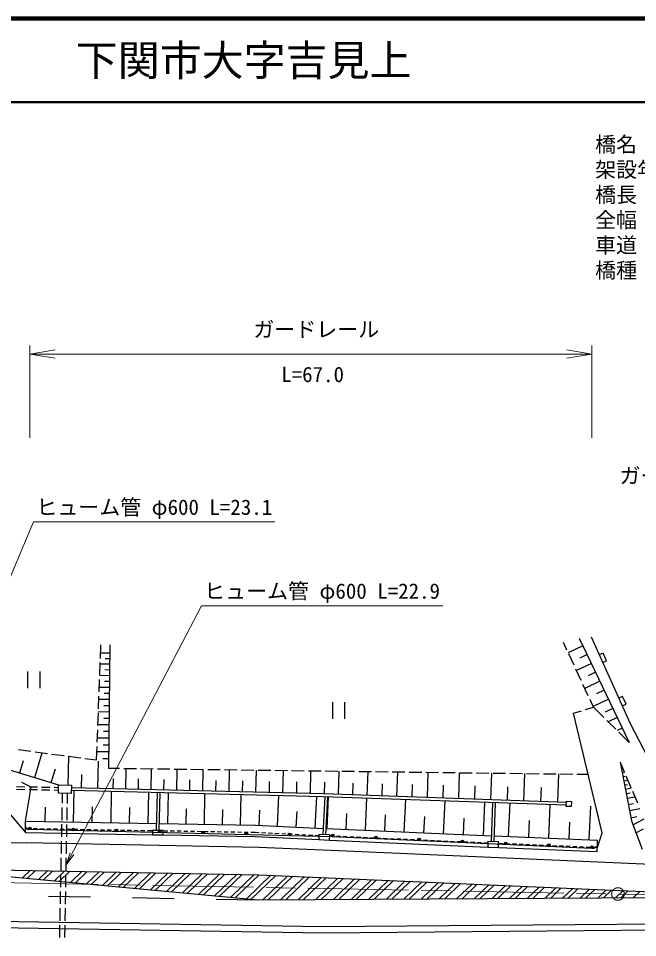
# Model space of a CAD drawing. Units: millimetres at full size, sheet at 1:1000; details may follow other scales. Extents: x 40000 to 680000, y 20000 to 380000.
# Drawn here: x 398182 to 471981, y 270450 to 380000 of the extents above; entities that cross this region are included whole.
import ezdxf
from ezdxf.enums import TextEntityAlignment as Align

# ---------------------------------------------------------------- set-up
doc = ezdxf.new("R2010")
doc.units = ezdxf.units.MM
doc.header["$LTSCALE"] = 1000
doc.linetypes.add('CHAIN', pattern=[18.5, 12, -1.5, 3.5, -1.5])
for name, color, linetype, lineweight in [('M-BGD', 7, 'Continuous', 25), ('M-BMK', 2, 'CHAIN', 13), ('M-STR-HTXT', 7, 'Continuous', 13), ('M-STR-STRC', 7, 'Continuous', 25), ('M-TTL', 2, 'Continuous', 140), ('M-TTL-LINE', 7, 'Continuous', 50)]:
    doc.layers.add(name, color=color, linetype=linetype, lineweight=lineweight)
doc.layers.add('M-TTL-TXT', color=7, linetype='Continuous')
doc.styles.add('ＭＳ ゴシック', font='')
doc.styles.get('ＭＳ ゴシック').set_extended_font_data('MS Gothic')

# ---------------------------------------------------------------- blocks, each defined once
blk = doc.blocks.new('open_arrow')
at = {"color": 0, "linetype": 'Continuous', "lineweight": -2}
blk.add_lwpolyline([(7.5, 1.25), (0, 0), (7.5, -1.25)], dxfattribs=at)

msp = doc.modelspace()

# ---------------------------------------------------------------- linework, layer by layer
at = {"layer": 'M-BGD'}
for p, q in [((465033, 306139), (470966, 293695)), ((466457, 306280), (471108, 295950)), ((407950, 303723), (408008, 305332)), ((409084, 305344), (408924, 290643)), ((463564, 304714), (463147, 305611)), ((465464, 305236), (463710, 304401)), ((409073, 304344), (407973, 304356)), ((409066, 303684), (408516, 303690)), ((464408, 302901), (463775, 304261)), ((465965, 304184), (465088, 303767)), ((467870, 304359), (467415, 304154)), ((468281, 303447), (467870, 304359)), ((407877, 301724), (407932, 303223)), ((409059, 303024), (407925, 303036)), ((465252, 301088), (464619, 302448)), ((466467, 303132), (464694, 302287)), ((467825, 303242), (468281, 303447)), ((399268, 302172), (399268, 300172)), ((400768, 300172), (400768, 302172)), ((409044, 301663), (407876, 301675)), ((409052, 302343), (408485, 302349)), ((466974, 302069), (466087, 301646)), ((407805, 299726), (407859, 301225)), ((409029, 300260), (407825, 300273)), ((409037, 300962), (408452, 300968)), ((466096, 299274), (465463, 300634)), ((467481, 301005), (465688, 300150)), ((407732, 297727), (407787, 299226)), ((409021, 299538), (408419, 299544)), ((467993, 299930), (467097, 299502)), ((470196, 299194), (469740, 298989)), ((470606, 298282), (470196, 299194)), ((409013, 298815), (407772, 298829)), ((409005, 298071), (408385, 298078)), ((435602, 298504), (435602, 296504)), ((437102, 296504), (437102, 298504)), ((466724, 297924), (466307, 298821)), ((468506, 298854), (466694, 297990)), ((470150, 298077), (470606, 298282)), ((407660, 295728), (407714, 297227)), ((408997, 297326), (407718, 297340)), ((464321, 297202), (465283, 297491)), ((467747, 282944), (464321, 297202)), ((465762, 297635), (466724, 297924)), ((467960, 296692), (466724, 297924)), ((469025, 297766), (468118, 297334)), ((408980, 295792), (407663, 295806)), ((408989, 296559), (408349, 296566)), ((469376, 295280), (468314, 296339)), ((469543, 296679), (468481, 296172)), ((471108, 295950), (474241, 289920)), ((407587, 293730), (407642, 295229)), ((408972, 295001), (408313, 295008)), ((470151, 295404), (469542, 295114)), ((470966, 293695), (469730, 294927)), ((408963, 294211), (407605, 294225)), ((398184, 292858), (399671, 292661)), ((400166, 292595), (401653, 292398)), ((407511, 291621), (407569, 293230)), ((408945, 292581), (407546, 292597)), ((408954, 293396), (408275, 293403)), ((393477, 291569), (402966, 288653)), ((398353, 290070), (398807, 291547)), ((400126, 289525), (401034, 292480)), ((402149, 292332), (403636, 292135)), ((404114, 288631), (404179, 292063)), ((404132, 292069), (405619, 291872)), ((406114, 291806), (407511, 291621)), ((407668, 288215), (407746, 291459)), ((408936, 291742), (408237, 291750)), ((402095, 288921), (402599, 290561)), ((408924, 290643), (410251, 290626)), ((410751, 290619), (412251, 290600)), ((410971, 288135), (411031, 290616)), ((412751, 290594), (414251, 290575)), ((413989, 288063), (414050, 290577)), ((414751, 290568), (416250, 290549)), ((416750, 290543), (418250, 290523)), ((417048, 287989), (417109, 290538)), ((418750, 290517), (420250, 290498)), ((420149, 287914), (420212, 290498)), ((420750, 290491), (422250, 290472)), ((422750, 290466), (424250, 290446)), ((423293, 287838), (423356, 290458)), ((424750, 290440), (426250, 290421)), ((426480, 287761), (426544, 290417)), ((426750, 290414), (428250, 290395)), ((428749, 290389), (430249, 290369)), ((429711, 287683), (429776, 290375)), ((430749, 290363), (432249, 290344)), ((432749, 290337), (434249, 290318)), ((432987, 287604), (433053, 290333)), ((434749, 290312), (436249, 290292)), ((469908, 291365), (470398, 290200)), ((469908, 291365), (471245, 284375)), ((470051, 290615), (470183, 290640)), ((405722, 288262), (405761, 289884)), ((409483, 288171), (409513, 289412)), ((412480, 288099), (412510, 289356)), ((415518, 288026), (415549, 289300)), ((418599, 287951), (418630, 289243)), ((436332, 287503), (436430, 290290)), ((436749, 290286), (438249, 290267)), ((438749, 290260), (440249, 290241)), ((439769, 287382), (439870, 290246)), ((440748, 290235), (442248, 290215)), ((442748, 290209), (444248, 290190)), ((443302, 287257), (443406, 290201)), ((444748, 290183), (446248, 290164)), ((446748, 290158), (448248, 290138)), ((446932, 287129), (447039, 290154)), ((448748, 290132), (450248, 290113)), ((450663, 286997), (450773, 290106)), ((450748, 290106), (452248, 290087)), ((452747, 290081), (454247, 290061)), ((454497, 286861), (454610, 290057)), ((454747, 290055), (456247, 290036)), ((456747, 290029), (458247, 290010)), ((458438, 286722), (458554, 290006)), ((458747, 290004), (460247, 289985)), ((460747, 289978), (462247, 289959)), ((462488, 286579), (462607, 289954)), ((462747, 289952), (464247, 289933)), ((464746, 289927), (466073, 289910)), ((470145, 290124), (470409, 290175)), ((470239, 289633), (470475, 289678)), ((470333, 289142), (470806, 289232)), ((470592, 289739), (471174, 288357)), ((398958, 288398), (397958, 288419)), ((399718, 288383), (398601, 288953)), ((399046, 284318), (399718, 288383)), ((400457, 288368), (399457, 288388)), ((401957, 288337), (400957, 288358)), ((402959, 288317), (402457, 288327)), ((402947, 287651), (402966, 288653)), ((402966, 288653), (404502, 288624)), ((404502, 288624), (404483, 287622)), ((434530, 287567), (404496, 288292)), ((421721, 287876), (421753, 289186)), ((424887, 287799), (424919, 289127)), ((428096, 287722), (428128, 289068)), ((431349, 287643), (431382, 289008)), ((434660, 287562), (434709, 288956)), ((438050, 287442), (438101, 288874)), ((441535, 287319), (441587, 288791)), ((445117, 287193), (445170, 288705)), ((448798, 287063), (448852, 288617)), ((452580, 286929), (452637, 288527)), ((456468, 286792), (456526, 288434)), ((460463, 286651), (460523, 288338)), ((470427, 288651), (470768, 288716)), ((470521, 288160), (471202, 288290)), ((395383, 287266), (399022, 282968)), ((398948, 288078), (397949, 288099)), ((400448, 288048), (399448, 288068)), ((401948, 288017), (400948, 288038)), ((402953, 287997), (402448, 288007)), ((404483, 287622), (402947, 287651)), ((403422, 286457), (403445, 287654)), ((404022, 286447), (404045, 287642)), ((434520, 287247), (404489, 287972)), ((404759, 284216), (404826, 287964)), ((409223, 284136), (409290, 287856)), ((413654, 284057), (413720, 287749)), ((414633, 283211), (414744, 287724)), ((414953, 283211), (415064, 287716)), ((416002, 284035), (416066, 287692)), ((420355, 283959), (420418, 287586)), ((424673, 283883), (424736, 287482)), ((429052, 283725), (429230, 287373)), ((433562, 283505), (433745, 287263)), ((463480, 286224), (434520, 287247)), ((434522, 282720), (434757, 287238)), ((463487, 286544), (434530, 287567)), ((434842, 282707), (435076, 287227)), ((434963, 283448), (435130, 287225)), ((439545, 283245), (439714, 287063)), ((470626, 287611), (471083, 287698)), ((470731, 287062), (471645, 287237)), ((471368, 287896), (471950, 286513)), ((401366, 284277), (401397, 285977)), ((403383, 284457), (403412, 285957)), ((403983, 284447), (404012, 285947)), ((406991, 284176), (407024, 286036)), ((411438, 284096), (411471, 285942)), ((444178, 283039), (444349, 286900)), ((448861, 282832), (449034, 286734)), ((453595, 282622), (453770, 286567)), ((454568, 281879), (454742, 286533)), ((454888, 281868), (455062, 286521)), ((456604, 282502), (456775, 286461)), ((461399, 282296), (461571, 286292)), ((463477, 286090), (463491, 286692)), ((464078, 286076), (463477, 286090)), ((463491, 286692), (464091, 286679)), ((464091, 286679), (464078, 286076)), ((466220, 282088), (466393, 286105)), ((470872, 286325), (471486, 286443)), ((418178, 283997), (418210, 285811)), ((422514, 283921), (422545, 285720)), ((426863, 283831), (426952, 285655)), ((431307, 283615), (431399, 285494)), ((437254, 283346), (437338, 285256)), ((441861, 283142), (441947, 285072)), ((446519, 282935), (446606, 284887)), ((471013, 285589), (472241, 285823)), ((471175, 284737), (471885, 284872)), ((399022, 282968), (399046, 284318)), ((399046, 284318), (414653, 284039)), ((403344, 282457), (403373, 283957)), ((403944, 282448), (403973, 283947)), ((414974, 284053), (426442, 283852)), ((426442, 283852), (434561, 283456)), ((451228, 282727), (451315, 284699)), ((459002, 282399), (459088, 284397)), ((463810, 282192), (463896, 284200)), ((471245, 284375), (472506, 280995)), ((471473, 283931), (472758, 284593)), ((399022, 282968), (414171, 282697)), ((399031, 283468), (399657, 283457)), ((399957, 283452), (400457, 283443)), ((400757, 283437), (401257, 283428)), ((401557, 283423), (402056, 283414)), ((402356, 283409), (402856, 283400)), ((403156, 283394), (403656, 283385)), ((403956, 283380), (404456, 283371)), ((404756, 283366), (405256, 283357)), ((405556, 283352), (406056, 283343)), ((406356, 283337), (406856, 283328)), ((407156, 283323), (407656, 283314)), ((407956, 283309), (408455, 283300)), ((408755, 283294), (409255, 283285)), ((409555, 283280), (410055, 283271)), ((410355, 283266), (410855, 283257)), ((411155, 283251), (411655, 283242)), ((411955, 283237), (412455, 283228)), ((412755, 283223), (413255, 283214)), ((413555, 283208), (414180, 283197)), ((414172, 283212), (414171, 282697)), ((414171, 282697), (415453, 282695)), ((415454, 283210), (414172, 283212)), ((415453, 282695), (415454, 283210)), ((415453, 282695), (426398, 282503)), ((415462, 283195), (415989, 283185)), ((416289, 283180), (416789, 283171)), ((417089, 283166), (417589, 283157)), ((417889, 283152), (418389, 283143)), ((418688, 283138), (419188, 283129)), ((419488, 283124), (419988, 283115)), ((420288, 283110), (420788, 283101)), ((421088, 283096), (421588, 283087)), ((421888, 283082), (422388, 283073)), ((422688, 283068), (423188, 283059)), ((423488, 283054), (423988, 283045)), ((424288, 283040), (424788, 283031)), ((425087, 283026), (425587, 283017)), ((425887, 283012), (426414, 283002)), ((426414, 283002), (426864, 282980)), ((427164, 282966), (427664, 282941)), ((427963, 282927), (428463, 282902)), ((428762, 282888), (429262, 282864)), ((429561, 282849), (430061, 282825)), ((430360, 282810), (430860, 282786)), ((431159, 282771), (431659, 282747)), ((431958, 282732), (432458, 282708)), ((432757, 282693), (433257, 282669)), ((433557, 282654), (434007, 282632)), ((434006, 282740), (433982, 282133)), ((435303, 282689), (434006, 282740)), ((434881, 283451), (454594, 282577)), ((435279, 282082), (435303, 282689)), ((467182, 281195), (467747, 282944)), ((471775, 282954), (472688, 283417)), ((403305, 280458), (403335, 281958)), ((403905, 280448), (403934, 281948)), ((426398, 282503), (433982, 282133)), ((433982, 282133), (435279, 282082)), ((435279, 282082), (454121, 281247)), ((435301, 282582), (435781, 282561)), ((436080, 282547), (436580, 282525)), ((436880, 282512), (437379, 282490)), ((437679, 282477), (438178, 282454)), ((438478, 282441), (438978, 282419)), ((439277, 282406), (439777, 282383)), ((440077, 282370), (440576, 282348)), ((440876, 282335), (441375, 282313)), ((441675, 282299), (442174, 282277)), ((442474, 282264), (442974, 282242)), ((443273, 282228), (443773, 282206)), ((444073, 282193), (444572, 282171)), ((444872, 282158), (445371, 282135)), ((445671, 282122), (446171, 282100)), ((446470, 282087), (446970, 282065)), ((447269, 282051), (447769, 282029)), ((448069, 282016), (448568, 281994)), ((448868, 281980), (449367, 281958)), ((449667, 281945), (450167, 281923)), ((450466, 281910), (450966, 281887)), ((451266, 281874), (451765, 281852)), ((452065, 281839), (452564, 281817)), ((452864, 281803), (453363, 281781)), ((453663, 281768), (454143, 281747)), ((454143, 281893), (454121, 281247)), ((455411, 281850), (454143, 281893)), ((454914, 282575), (467219, 282045)), ((455389, 281203), (455411, 281850)), ((455411, 281703), (455952, 281679)), ((456251, 281667), (456751, 281645)), ((457051, 281632), (457550, 281611)), ((457850, 281598), (458349, 281576)), ((458649, 281563), (459149, 281542)), ((467161, 280696), (467219, 282045)), ((454121, 281247), (455389, 281203)), ((455389, 281203), (467161, 280696)), ((459448, 281529), (459948, 281507)), ((460248, 281494), (460747, 281473)), ((461047, 281460), (461546, 281438)), ((461846, 281425), (462346, 281404)), ((462645, 281391), (463145, 281369)), ((463445, 281357), (463944, 281335)), ((464244, 281322), (464743, 281301)), ((465043, 281288), (465543, 281266)), ((465842, 281253), (466342, 281232)), ((466642, 281219), (467182, 281195)), ((403267, 278458), (403296, 279958)), ((403867, 278448), (403896, 279948)), ((403228, 276459), (403257, 277958)), ((403828, 276449), (403857, 277948)), ((403189, 274459), (403218, 275959)), ((403789, 274449), (403818, 275949)), ((403150, 272459), (403179, 273959)), ((403750, 272449), (403779, 273949)), ((434451, 270980), (357876, 272220)), ((403112, 270460), (403141, 271959)), ((403711, 270450), (403741, 271950)), ((481608, 271379), (434451, 270980))]:
    msp.add_line(p, q, dxfattribs=at)
at = {"layer": 'M-BMK'}
msp.add_line((358710, 277705), (569622, 273791), dxfattribs=at)
msp.add_circle((469638, 275646), 750, dxfattribs=at)
at = {"layer": 'M-STR-HTXT'}
for p, q in [((399566, 330000), (399566, 341000)), ((466544, 330000), (466544, 341000)), ((399566, 340000), (466544, 340000))]:
    msp.add_line(p, q, dxfattribs=at)
for points in [[(383133, 280000), (400000, 320000), (428750, 320000)], [(403880, 279128), (420000, 310000), (448750, 310000)]]:
    msp.add_lwpolyline(points, dxfattribs=at)
at = {"layer": 'M-STR-STRC'}
for p, q in [((399172, 283545), (399173, 283575)), ((399181, 283494), (399172, 283545)), ((399209, 283434), (399181, 283494)), ((399238, 283393), (399209, 283434)), ((399278, 283362), (399238, 283393)), ((399337, 283331), (399278, 283362)), ((399387, 283319), (399337, 283331)), ((399467, 283318), (399387, 283319)), ((399566, 283315), (399467, 283318)), ((435591, 282466), (399566, 283315)), ((354067, 282486), (399109, 281734)), ((426839, 281180), (399109, 281734)), ((466544, 281083), (435591, 282466)), ((435434, 280833), (426839, 281180)), ((478021, 278987), (435434, 280833)), ((466643, 281079), (466544, 281083)), ((466723, 281075), (466643, 281079)), ((466794, 281092), (466723, 281075)), ((466845, 281120), (466794, 281092)), ((466898, 281168), (466845, 281120)), ((466930, 281216), (466898, 281168)), ((466953, 281275), (466930, 281216)), ((466954, 281315), (466953, 281275)), ((386826, 278682), (426819, 277939)), ((386826, 278682), (426763, 274940)), ((398688, 277570), (399595, 278444)), ((399279, 277515), (400231, 278433)), ((400592, 277392), (401645, 278406)), ((401184, 277336), (402282, 278394)), ((402497, 277213), (403696, 278368)), ((403088, 277158), (404332, 278356)), ((404402, 277035), (405746, 278330)), ((404993, 276979), (406382, 278318)), ((406306, 276856), (407796, 278292)), ((406897, 276801), (408432, 278280)), ((408211, 276678), (409846, 278254)), ((408802, 276623), (410483, 278242)), ((410115, 276500), (411897, 278216)), ((410706, 276444), (412533, 278204)), ((412020, 276321), (413947, 278178)), ((412611, 276266), (414583, 278166)), ((413924, 276143), (415997, 278140)), ((414515, 276087), (416633, 278128)), ((415829, 275964), (418047, 278102)), ((416420, 275909), (418684, 278090)), ((417733, 275786), (420098, 278064)), ((418325, 275730), (420734, 278052)), ((419638, 275607), (422148, 278026)), ((420229, 275552), (422784, 278014)), ((421543, 275429), (424198, 277988)), ((422134, 275373), (424834, 277976)), ((423447, 275250), (426263, 277963)), ((424038, 275195), (426883, 277936)), ((425352, 275072), (428262, 277876)), ((425943, 275017), (428883, 277849)), ((426819, 277939), (486781, 275326)), ((427308, 274943), (430261, 277789)), ((427961, 274947), (430882, 277762)), ((429411, 274957), (432261, 277702)), ((430064, 274961), (432881, 277675)), ((431515, 274970), (434260, 277615)), ((432168, 274974), (434880, 277588)), ((433619, 274984), (436259, 277528)), ((434272, 274988), (436880, 277501)), ((435723, 274997), (438259, 277441)), ((436376, 275001), (438879, 277413)), ((437827, 275011), (440258, 277353)), ((438480, 275015), (440878, 277326)), ((439930, 275024), (442257, 277266)), ((440583, 275028), (442878, 277239)), ((442034, 275038), (444257, 277179)), ((442687, 275042), (444877, 277152)), ((444138, 275051), (446256, 277092)), ((444791, 275056), (446876, 277065)), ((446242, 275065), (448255, 277005)), ((446895, 275069), (448876, 276978)), ((448346, 275078), (450255, 276918)), ((448999, 275083), (450875, 276891)), ((450449, 275092), (452254, 276831)), ((451102, 275096), (452874, 276804)), ((452553, 275105), (454253, 276743)), ((453206, 275110), (454874, 276716)), ((454657, 275119), (456253, 276656)), ((455310, 275123), (456873, 276629)), ((456761, 275133), (458252, 276569)), ((457414, 275137), (458872, 276542)), ((458865, 275146), (460251, 276482)), ((459518, 275150), (460872, 276455)), ((460968, 275160), (462250, 276395)), ((461621, 275164), (462871, 276368)), ((463072, 275173), (464250, 276308)), ((463725, 275177), (464870, 276281)), ((465176, 275187), (466249, 276221)), ((465829, 275191), (466870, 276194)), ((467280, 275200), (468248, 276134)), ((467933, 275204), (468869, 276106)), ((401767, 275404), (406767, 275311)), ((411766, 275218), (416765, 275125)), ((421764, 275033), (426763, 274940)), ((426763, 274940), (486781, 275326)), ((469384, 275214), (470248, 276046)), ((470037, 275218), (470868, 276019)), ((471487, 275227), (472247, 275959)), ((434454, 271730), (357889, 272970)), ((481602, 272129), (434454, 271730))]:
    msp.add_line(p, q, dxfattribs=at)
for centre, radius in [((399570, 283465), 150), ((399570, 283465), 90), ((399570, 283465), 30), ((404724, 283344), 150), ((404724, 283344), 90), ((404724, 283344), 30), ((409878, 283222), 150), ((409878, 283222), 90), ((409878, 283222), 30), ((415031, 283101), 150), ((415031, 283101), 90), ((415031, 283101), 30), ((420185, 282979), 150), ((420185, 282979), 90), ((420185, 282979), 30), ((425339, 282858), 150), ((425339, 282858), 90), ((425339, 282858), 30), ((430493, 282736), 150), ((430493, 282736), 90), ((430493, 282736), 30), ((435650, 282613), 150), ((435650, 282613), 90), ((435650, 282613), 30), ((440800, 282383), 150), ((440800, 282383), 90), ((440800, 282383), 30), ((445950, 282153), 150), ((445950, 282153), 90), ((445950, 282153), 30), ((451100, 281923), 150), ((451100, 281923), 90), ((451100, 281923), 30), ((456250, 281693), 150), ((456250, 281693), 90), ((456250, 281693), 30), ((461400, 281463), 150), ((461400, 281463), 90), ((461400, 281463), 30), ((466550, 281233), 150), ((466550, 281233), 90), ((466550, 281233), 30)]:
    msp.add_circle(centre, radius, dxfattribs=at)
at = {"layer": 'M-TTL'}
msp.add_line((680000, 380000), (40000, 380000), dxfattribs=at)
at = {"layer": 'M-TTL-LINE'}
msp.add_line((40000, 370000), (680000, 370000), dxfattribs=at)

# ---------------------------------------------------------------- block references
at = {"layer": 'M-STR-HTXT', "xscale": 400, "yscale": 400}
msp.add_blockref('open_arrow', (399566, 340000), dxfattribs=at)
at = {"layer": 'M-STR-HTXT'}
for p, xscale, yscale, rotation in [((466544, 340000), 400, 400, 180), ((403880, 279128), 200, 200, 62.4)]:
    msp.add_blockref('open_arrow', p, dxfattribs=dict(at, xscale=xscale, yscale=yscale, rotation=rotation))

# ---------------------------------------------------------------- texts
at = {"layer": 'M-STR-HTXT', "style": 'ＭＳ ゴシック'}
for s, p in [('橋名', (466916, 364980)), ('架設年月', (466916, 361980)), ('橋長', (466916, 358980)), ('全幅', (466916, 355980)), ('車道', (466916, 352980)), ('橋種', (466916, 349980))]:
    msp.add_text(s, height=1833, dxfattribs=at).set_placement(p, align=Align.MIDDLE_LEFT)
for s, p in [('ガードレール', (433685, 342934)), ('ガードレール', (477324, 325502)), ('ヒューム管 φ600 L=23.1', (414375, 321750)), ('ヒューム管 φ600 L=22.9', (434375, 311750))]:
    msp.add_text(s, height=1833, dxfattribs=at).set_placement(p, align=Align.MIDDLE_CENTER)
msp.add_text('L=67.0', height=1833, dxfattribs=at).set_placement((433249, 336099), align=Align.BOTTOM_CENTER)
at = {"layer": 'M-TTL-TXT', "style": 'ＭＳ ゴシック'}
msp.add_text('下関市大字吉見上', height=3666, dxfattribs=at).set_placement((405024, 375000), align=Align.MIDDLE_LEFT)

doc.saveas('drawing.dxf')
